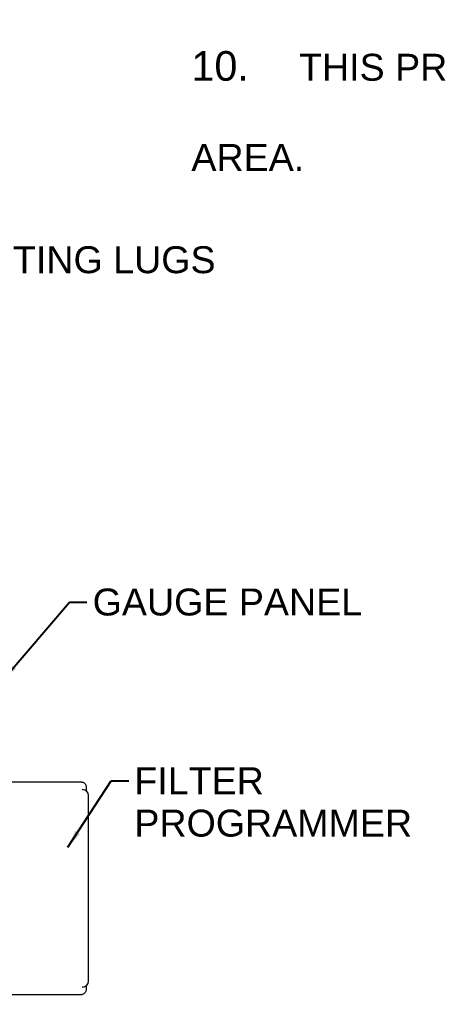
# Model space of a CAD drawing. Header units: inches. Extents: x 19 to 503, y 7 to 322.
# Drawn here: x 282.2 to 317.4, y 83.7 to 165.1 of the extents above; entities that cross this region are included whole.
import ezdxf

# ---------------------------------------------------------------- set-up
doc = ezdxf.new("R2010")
doc.units = ezdxf.units.IN
doc.header["$LTSCALE"] = 15
doc.header["$MEASUREMENT"] = 0
for name, color, linetype, lineweight in [('Symbol', 7, 'Continuous', 25), ('Symbol (ANSI)', 7, 'Continuous', 25), ('Visible (ANSI)', 7, 'Continuous', 50)]:
    doc.layers.add(name, color=color, linetype=linetype, lineweight=lineweight)
doc.styles.add('MEMCOR Medium', font='arial.ttf')
doc.styles.add('Standard D-E NeptuneBenson', font='arial.ttf')
doc.dimstyles.new('Default (ANSI)$7', dxfattribs={"dimscale": 15, "dimtxt": 0.15, "dimasz": 0.098425, "dimexe": 0.125, "dimexo": 0.0625, "dimgap": 0.031496, "dimtad": 0, "dimtih": 1, "dimtoh": 1, "dimdec": 4, "dimrnd": 1e-08, "dimzin": 3, "dimdsep": 46, "dimlunit": 5, "dimtxsty": 'MEMCOR Medium', "dimcen": 0.09, "dimdle": 0.393701, "dimclrd": 256, "dimclre": 256, "dimclrt": 256, "dimadec": 0, "dimazin": 1, "dimtfac": 0.8, "dimtofl": 0, "dimtmove": 0, "dimatfit": 3, "dimfxl": 1, "dimfrac": 1, "dimtolj": 1, "dimtzin": 4, "dimlwd": -1, "dimlwe": -1, "dimarcsym": 0})

msp = doc.modelspace()

# ---------------------------------------------------------------- linework, layer by layer
at = {"layer": 'Visible (ANSI)', "linetype": 'Continuous', "lineweight": 18}
for p, q in [((287.37454, 101.40094), (280.12454, 101.40094)), ((287.74954, 100.90094), (287.74954, 100.66262)), ((287.93256, 84.77594), (287.93256, 100.27594)), ((287.74954, 84.38926), (287.74954, 84.15094)), ((280.12454, 83.65094), (287.37454, 83.65094))]:
    msp.add_line(p, q, dxfattribs=at)
for centre, start, end in [((287.43256, 100.27594), 0, 90), ((287.43256, 84.77594), 270, 0)]:
    msp.add_arc(centre, 0.5, start, end, dxfattribs=at)
for points, knots in [([(287.37454, 101.40094), (287.40982, 101.40094), (287.44493, 101.39471), (287.51079, 101.37219), (287.54084, 101.35539), (287.59821, 101.31308), (287.62305, 101.28659), (287.67063, 101.22347), (287.68988, 101.18624), (287.71975, 101.11096), (287.73023, 101.07276), (287.74465, 100.99537), (287.74854, 100.95619), (287.74949, 100.9116), (287.74954, 100.90627), (287.74954, 100.90094)], [4.71238898, 4.71238898, 4.71238898, 4.71238898, 4.88171706, 4.88171706, 5.06570872, 5.06570872, 5.29807476, 5.29807476, 5.61223403, 5.61223403, 5.92639329, 5.92639329, 6.24055256, 6.24055256, 6.28318531, 6.28318531, 6.28318531, 6.28318531]), ([(287.41151, 100.78004), (287.41151, 100.78004), (287.41635, 100.77766), (287.42646, 100.77617), (287.42951, 100.77594), (287.43256, 100.77594)], [7.585296266, 7.585296266, 7.585296266, 7.585296266, 7.780745887, 7.780745887, 7.853981634, 7.853981634, 7.853981634, 7.853981634]), ([(287.74954, 84.15094), (287.74954, 84.11167), (287.7465, 84.07241), (287.73389, 83.99478), (287.72437, 83.95642), (287.69692, 83.88085), (287.67913, 83.84352), (287.6288, 83.77039), (287.59597, 83.73382), (287.51688, 83.68242), (287.47716, 83.66485), (287.41404, 83.65284), (287.3943, 83.65094), (287.37454, 83.65094)], [0, 0, 0, 0, 0.31415927, 0.31415927, 0.62831853, 0.62831853, 0.9424778, 0.9424778, 1.25663706, 1.25663706, 1.47597936, 1.47597936, 1.57079633, 1.57079633, 1.57079633, 1.57079633])]:
    msp.add_open_spline(points, degree=3, knots=knots, dxfattribs=at)
msp.add_open_spline([(287.43256, 84.27594), (287.42136, 84.27594), (287.41151, 84.27184), (287.41151, 84.27184)], degree=3, dxfattribs=at)

# ---------------------------------------------------------------- texts
at = {"layer": 'Symbol', "insert": (296.53704, 255.57263), "char_height": 2.25000007, "width": 202.6942777, "attachment_point": 1, "line_spacing_factor": 1.754237, "style": 'Standard D-E NeptuneBenson'}
msp.add_mtext('\\pxsm1.88;\\fArial|b0|i0;{\\H2.4750;NOTES:\\P}\\fArial|b0|i0;{\\H2.4750;1.^I}\\fArial|b0|i0;{\\H2.4750;FILTER TANK IS TO BE CONSTRUCTED OF HIGH QUALITY A36 CARBON STEEL, UPPER HEAD THICKNESS = 1 1/2" \\P(38.1mm), LOWER HEAD THICKNESS = 5/16" (7.93mm) & SHELL THICKNESS = 1/4" (6.35mm).\\P}\\fArial|b0|i0;{\\H2.4750;2.^I}\\fArial|b0|i0;{\\H2.4750;INTERIOR OF TANK IS LINED WITH FLEXSOL 3000. EXTERIOR IS COATED WITH 5-8 MILS OF HIGH SOLIDS ENAMEL. \\PNO WELDING OR EXTREME HEAT IS TO BE APPLIED TO TANK AFTER LINING OR COATING PROCESS IS DONE.\\P}\\fArial|b0|i0;{\\H2.4750;3.^I}\\fArial|b0|i0;{\\H2.4750;ELECTRICAL REQUIREMENTS: 120VAC-10-60Hz, 15 AMP CIRCUIT PROTECTION.\\P}\\fArial|b0|i0;{\\H2.4750;4.^I}\\fArial|b0|i0;{\\H2.4750;LOCATE ALL ELECTRICAL ITEMS IN A NON-HAZARDOUS LOCATION.\\P}\\fArial|b0|i0;{\\H2.4750;5.^I}\\fArial|b0|i0;{\\H2.4750;ELECTRICAL CONNECTIONS ARE THE RESPONSIBILITY OF THE CUSTOMER.\\P}\\fArial|b0|i0;{\\H2.4750;6.^I}\\fArial|b0|i0;{\\H2.4750;MEDIA QUANTITIES ARE INDICATED FOR INFORMATIONAL PURPOSES ONLY.\\P}\\fArial|b0|i0;{\\H2.4750;7.^I}\\fArial|b0|i0;{\\H2.4750;ALL PNEUMATIC TUBING SUPPLIED BY POOL CONTRACTOR.\\P}\\fArial|b0|i0;{\\H2.4750;8.^I}\\fArial|b0|i0;{\\H2.4750;DRAIN VALVE MUST BE A BUTTERFLY VALVE AND INSTALLED DIRECTLY ON THE BOTTOM TANK HEAD.\\P}\\fArial|b0|i0;{\\H2.4750;9.^I}\\fArial|b0|i0;{\\H2.4750;DESIGN PRESSURE IS 50 PSI (344.73 kpa). HYDROSTATICALLY TESTED TO 75 PSI (517.11 kpa).\\P}\\fArial|b0|i0;{\\H2.4750;10.^I}\\fArial|b0|i0;{\\H2.2500;THIS PRECOAT FILTER UTILIZES TUBE ELEMENTS AND THE EFFECTIVE  FILTRATION  AREA REPRESENTS THE UNCOATED \\PAREA.}', dxfattribs=at)
at = {"layer": 'Symbol (ANSI)', "insert": (277.07669, 146.18497), "char_height": 2.2500001, "width": 21.4847575, "attachment_point": 1, "style": 'MEMCOR Medium'}
msp.add_mtext('\\fArial|b0|i0;LIFTING LUGS', dxfattribs=at)
at = {"layer": 'Symbol (ANSI)', "color": 179, "true_color": 0x262659, "insert": (288.27976, 117.57761), "char_height": 2.2500001, "width": 22.5394457, "attachment_point": 1, "style": 'MEMCOR Medium'}
msp.add_mtext('\\fArial|b0|i0;GAUGE PANEL', dxfattribs=at)
at = {"layer": 'Symbol (ANSI)', "insert": (291.76748, 102.63996), "char_height": 2.2500001, "width": 23.2322807, "attachment_point": 1, "line_spacing_factor": 0.944221, "style": 'MEMCOR Medium'}
msp.add_mtext('\\fArial|b0|i0;FILTER\\P\\fArial|b0|i0;PROGRAMMER', dxfattribs=at)

# ---------------------------------------------------------------- leaders
at = {"layer": 'Symbol (ANSI)', "annotation_type": 0, "has_hookline": 1, "hookline_direction": 0}
for points, text_width in [([(242.42176, 136.77818), (243.88907, 142.37967), (275.60031, 145.05997), (276.60425, 145.05997)], 21.088), ([(280.73773, 109.89739), (286.33094, 116.45261), (287.80732, 116.45261)], 22.25443), ([(286.21111, 95.95287), (289.81866, 101.51496), (291.29504, 101.51496)], 22.94355)]:
    msp.add_leader(points, dimstyle='Default (ANSI)$7', override={"dimtad": 0}, dxfattribs=dict(at, text_width=text_width))

doc.saveas('drawing.dxf')
